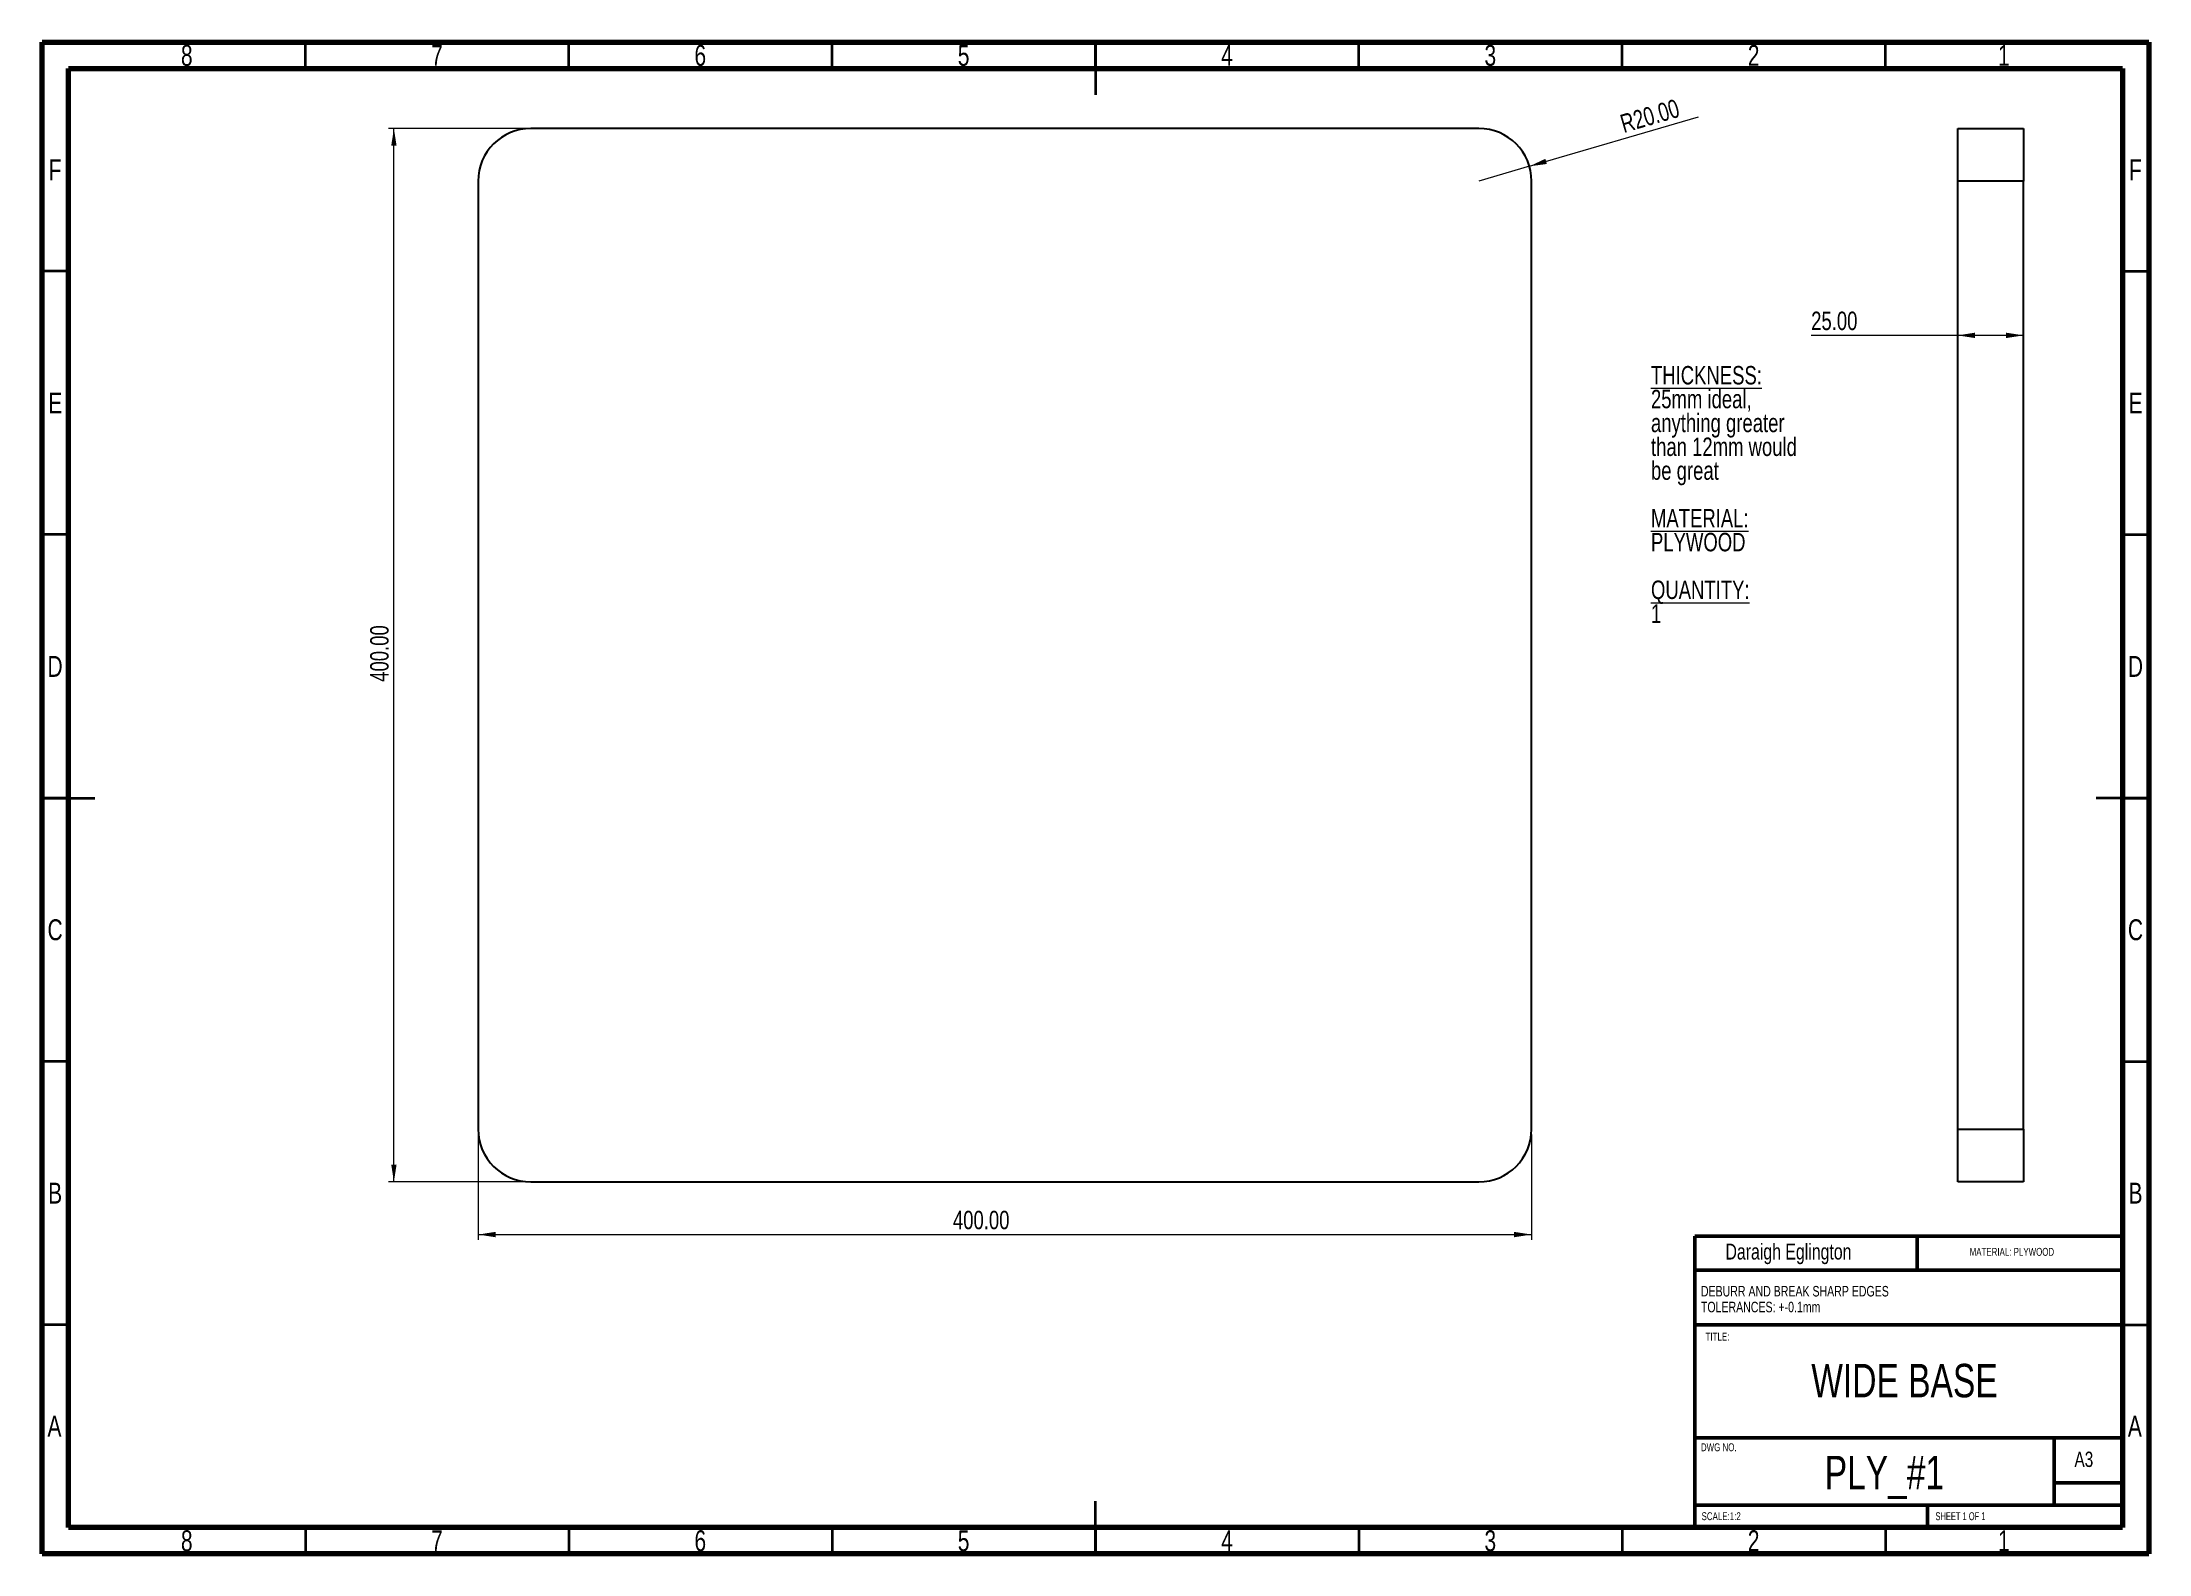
# Model space of a CAD drawing. Header units: millimetres. Extents: x 15 to 415, y 5 to 292.
import ezdxf

# ---------------------------------------------------------------- set-up
doc = ezdxf.new("R2010")
doc.units = ezdxf.units.MM
doc.styles.add('SLDTEXTSTYLE0', font='TXT', dxfattribs={"width": 0.75})
doc.styles.add('SLDTEXTSTYLE1', font='TXT', dxfattribs={"width": 0.6875})
doc.dimstyles.new('SLDDIMSTYLE0', dxfattribs={"dimtxt": 3.5, "dimasz": 3.302, "dimexe": 0, "dimexo": 0.0625, "dimgap": 0.875, "dimtad": 1, "dimlfac": 2, "dimrnd": 1e-09, "dimzin": 4, "dimdsep": 46, "dimtxsty": 'SLDTEXTSTYLE0', "dimsah": 1, "dimcen": 0.09, "dimadec": 0, "dimazin": 1, "dimtfac": 1, "dimtofl": 0, "dimtmove": 0, "dimatfit": 3, "dimfxl": 1, "dimfrac": 2, "dimtolj": 1, "dimtzin": 12, "dimarcsym": 0})
doc.dimstyles.new('SLDDIMSTYLE1', dxfattribs={"dimtxt": 3.5, "dimasz": 3.302, "dimexe": 0, "dimexo": 0.0625, "dimgap": 0.875, "dimtad": 1, "dimlfac": 2, "dimrnd": 1e-09, "dimzin": 4, "dimdsep": 46, "dimtxsty": 'SLDTEXTSTYLE0', "dimsah": 1, "dimcen": 0, "dimadec": 0, "dimazin": 1, "dimtfac": 1, "dimtofl": 0, "dimtmove": 0, "dimatfit": 3, "dimfxl": 1, "dimfrac": 2, "dimtolj": 1, "dimtzin": 12, "dimarcsym": 0})

# ---------------------------------------------------------------- blocks, each defined once
blk = doc.blocks.new('SW_NOTE_0')
at = {"color": 0, "linetype": 'Continuous', "lineweight": 0, "char_height": 2, "attachment_point": 1, "style": 'SLDTEXTSTYLE0'}
for s, insert in [('DEBURR AND BREAK SHARP EDGES', (0, 2.58)), ('TOLERANCES: +-0.1mm', (0, -0.42))]:
    blk.add_mtext(s, dxfattribs=dict(at, insert=insert))
blk = doc.blocks.new('_D')
at = {"color": 7, "linetype": 'Continuous', "lineweight": 0}
for p, q in [((97.79, 84.62), (97.79, 64.62)), ((297.79, 84.62), (297.79, 64.62)), ((97.79, 65.62), (297.79, 65.62))]:
    blk.add_line(p, q, dxfattribs=at)
at = {"color": 7, "linetype": 'Continuous', "lineweight": 18}
for points in [[(97.79, 65.62), (101.09, 65.11), (101.09, 66.13)], [(297.79, 65.62), (294.49, 66.13), (294.49, 65.11)]]:
    blk.add_solid(points, dxfattribs=at)
at = {"color": 7, "linetype": 'Continuous', "lineweight": 18, "insert": (187.93, 70.13), "char_height": 3.5, "attachment_point": 1, "style": 'SLDTEXTSTYLE0'}
blk.add_mtext('400.00', dxfattribs=at)
blk = doc.blocks.new('_D_1')
at = {"color": 7, "linetype": 'Continuous', "lineweight": 0}
for p, q in [((106.79, 275.62), (80.79, 275.62)), ((81.79, 75.62), (81.79, 275.62)), ((106.79, 75.62), (80.79, 75.62))]:
    blk.add_line(p, q, dxfattribs=at)
at = {"color": 7, "linetype": 'Continuous', "lineweight": 18}
for points in [[(81.79, 275.62), (81.28, 272.32), (82.3, 272.32)], [(81.79, 75.62), (82.3, 78.92), (81.28, 78.92)]]:
    blk.add_solid(points, dxfattribs=at)
at = {"color": 7, "linetype": 'Continuous', "lineweight": 18, "insert": (77.28, 170.56), "char_height": 3.5, "attachment_point": 1, "rotation": 90, "style": 'SLDTEXTSTYLE0'}
blk.add_mtext('400.00', dxfattribs=at)
blk = doc.blocks.new('_D_2')
at = {"color": 7, "linetype": 'Continuous', "lineweight": 0}
for q in [(329.48, 277.83), (287.79, 265.62)]:
    blk.add_line((297.39, 268.43), q, dxfattribs=at)
at = {"color": 7, "linetype": 'Continuous', "lineweight": 18}
blk.add_solid([(297.39, 268.43), (300.7, 268.87), (300.41, 269.85)], dxfattribs=at)
at = {"color": 7, "linetype": 'Continuous', "lineweight": 18, "insert": (314.32, 278.09), "char_height": 3.5, "attachment_point": 1, "rotation": 16.3308, "style": 'SLDTEXTSTYLE0'}
blk.add_mtext('R20.00', dxfattribs=at)
blk = doc.blocks.new('SW_NOTE_0_1')
at = {"color": 0, "linetype": 'Continuous', "lineweight": 0, "char_height": 3.5, "attachment_point": 1, "style": 'SLDTEXTSTYLE0'}
for s, insert in [('\\LTHICKNESS:', (0, 4.51)), ('25mm ideal,', (0, -0.01)), ('anything greater', (0, -4.54)), ('than 12mm would', (0, -9.07)), ('be great', (0, -13.59)), ('\\LMATERIAL:', (0, -22.64)), ('PLYWOOD', (0, -27.17)), ('\\LQUANTITY:', (0, -36.22)), ('1', (0, -40.75))]:
    blk.add_mtext(s, dxfattribs=dict(at, insert=insert))
blk = doc.blocks.new('_D_3')
at = {"color": 7, "linetype": 'Continuous', "lineweight": 0}
for p, q in [((378.7, 236.33), (350.88, 236.33)), ((391.2, 236.33), (378.7, 236.33))]:
    blk.add_line(p, q, dxfattribs=at)
at = {"color": 7, "linetype": 'Continuous', "lineweight": 18}
for points in [[(378.7, 236.33), (382, 235.82), (382, 236.84)], [(391.2, 236.33), (387.9, 236.84), (387.9, 235.82)]]:
    blk.add_solid(points, dxfattribs=at)
at = {"color": 7, "linetype": 'Continuous', "lineweight": 18, "insert": (350.88, 240.84), "char_height": 3.5, "attachment_point": 1, "style": 'SLDTEXTSTYLE0'}
blk.add_mtext('25.00', dxfattribs=at)

msp = doc.modelspace()

# ---------------------------------------------------------------- linework, layer by layer
at = {"color": 7, "linetype": 'Continuous', "lineweight": 70}
for p, q in [((15, 5), (15, 292)), ((15, 292), (415, 292)), ((415, 292), (415, 5)), ((20, 10), (20, 287)), ((20, 287), (410, 287)), ((410, 287), (410, 10)), ((410, 10), (20, 10)), ((415, 5), (15, 5))]:
    msp.add_line(p, q, dxfattribs=at)
at = {"color": 7, "linetype": 'Continuous', "lineweight": 35}
for p, q in [((65, 287), (65, 292)), ((115, 287), (115, 292)), ((165, 287), (165, 292)), ((215, 292), (215, 282)), ((215, 287), (215, 292)), ((265, 287), (265, 292)), ((315, 287), (315, 292)), ((365, 287), (365, 292)), ((20, 248.5), (15, 248.5)), ((410, 248.5), (415, 248.5)), ((20, 198.5), (15, 198.5)), ((410, 198.5), (415, 198.5)), ((15, 148.5), (25, 148.5)), ((20, 148.5), (15, 148.5)), ((415, 148.5), (405, 148.5)), ((410, 148.5), (415, 148.5)), ((20, 98.5), (15, 98.5)), ((410, 98.5), (415, 98.5)), ((20, 48.5), (15, 48.5)), ((410, 48.5), (415, 48.5)), ((215, 5), (215, 15)), ((65, 10), (65, 5)), ((115, 10), (115, 5)), ((165, 10), (165, 5)), ((215, 10), (215, 5)), ((265, 10), (265, 5)), ((315, 10), (315, 5)), ((365, 10), (365, 5))]:
    msp.add_line(p, q, dxfattribs=at)
at = {"color": 7, "linetype": 'Continuous', "lineweight": 25}
for p, q in [((287.7923, 275.62), (107.7923, 275.62)), ((378.7018, 275.62), (391.2018, 275.62)), ((378.7018, 265.62), (378.7018, 275.62)), ((391.2018, 275.62), (391.2018, 265.62)), ((97.7923, 265.62), (97.7923, 85.62)), ((297.7923, 85.62), (297.7923, 265.62)), ((391.2018, 265.62), (378.7018, 265.62)), ((378.7018, 85.62), (378.7018, 265.62)), ((391.2018, 85.62), (391.2018, 265.62)), ((378.7018, 85.62), (391.2018, 85.62)), ((378.7018, 75.62), (378.7018, 85.62)), ((391.2018, 85.62), (391.2018, 75.62)), ((107.7923, 75.62), (287.7923, 75.62)), ((391.2018, 75.62), (378.7018, 75.62))]:
    msp.add_line(p, q, dxfattribs=at)
at = {"color": 7, "linetype": 'Continuous', "lineweight": 50}
for p, q in [((328.8, 65.3207), (410, 65.3207)), ((328.8, 65.3207), (328.8, 10)), ((371.0029, 58.875), (371.0029, 65.25)), ((410, 58.875), (328.8, 58.875)), ((410, 48.5), (328.8, 48.5)), ((328.8, 27), (410, 27)), ((397, 14.25), (397, 27)), ((410, 18.5), (397, 18.5)), ((328.8, 14.25), (410, 14.25)), ((373, 10), (373, 14.25))]:
    msp.add_line(p, q, dxfattribs=at)
at = {"color": 7, "linetype": 'Continuous', "lineweight": 25}
for centre, start, end in [((107.7923, 265.62), 90, 180), ((287.7923, 265.62), 0, 90), ((107.7923, 85.62), 180, 270), ((287.7923, 85.62), 270, 0)]:
    msp.add_arc(centre, 10, start, end, dxfattribs=at)

# ---------------------------------------------------------------- block references
at = {"color": 7, "linetype": 'Continuous', "lineweight": 0}
for name, p in [('SW_NOTE_0_1', (320.4676, 226.003)), ('SW_NOTE_0', (329.953, 53.2839))]:
    msp.add_blockref(name, p, dxfattribs=at)

# ---------------------------------------------------------------- texts
for s, insert, char_height, attachment_point, style in [('8', (42.46, 291.4712), 3.9688, 2, 'SLDTEXTSTYLE0'), ('7', (89.96, 291.4712), 3.9688, 2, 'SLDTEXTSTYLE0'), ('6', (139.96, 291.4712), 3.9688, 2, 'SLDTEXTSTYLE0'), ('5', (189.96, 291.4712), 3.9688, 2, 'SLDTEXTSTYLE0'), ('4', (239.96, 291.4712), 3.9688, 2, 'SLDTEXTSTYLE0'), ('3', (289.96, 291.4712), 3.9688, 2, 'SLDTEXTSTYLE0'), ('2', (339.96, 291.4712), 3.9688, 2, 'SLDTEXTSTYLE0'), ('1', (387.46, 291.4712), 3.9688, 2, 'SLDTEXTSTYLE0'), ('F', (17.4577, 269.7212), 3.9688, 2, 'SLDTEXTSTYLE0'), ('F', (412.4577, 269.7212), 3.9688, 2, 'SLDTEXTSTYLE0'), ('E', (17.5078, 225.4712), 3.9688, 2, 'SLDTEXTSTYLE0'), ('E', (412.5078, 225.4712), 3.9688, 2, 'SLDTEXTSTYLE0'), ('D', (17.4527, 175.4712), 3.9688, 2, 'SLDTEXTSTYLE0'), ('D', (412.4527, 175.4712), 3.9688, 2, 'SLDTEXTSTYLE0'), ('C', (17.4587, 125.4712), 3.9688, 2, 'SLDTEXTSTYLE0'), ('C', (412.4587, 125.4712), 3.9688, 2, 'SLDTEXTSTYLE0'), ('B', (17.4706, 75.4712), 3.9688, 2, 'SLDTEXTSTYLE0'), ('B', (412.4706, 75.4712), 3.9688, 2, 'SLDTEXTSTYLE0'), ('Daraigh Eglington', (334.6125, 63.8827), 3, 1, 'SLDTEXTSTYLE0'), ('MATERIAL: PLYWOOD', (380.9696, 63.0884), 1.5, 1, 'SLDTEXTSTYLE0'), ('TITLE:', (330.8315, 46.9945), 1.5, 1, 'SLDTEXTSTYLE0'), ('WIDE BASE', (368.5981, 41.0699), 6.35, 2, 'SLDTEXTSTYLE0'), ('A', (17.3397, 31.2212), 3.9688, 2, 'SLDTEXTSTYLE0'), ('A', (412.3397, 31.2212), 3.9688, 2, 'SLDTEXTSTYLE0'), ('DWG NO.', (329.953, 25.9861), 1.5, 1, 'SLDTEXTSTYLE0'), ('A3', (400.8712, 24.4064), 2.91042, 1, 'SLDTEXTSTYLE0'), ('PLY_#1', (364.7887, 23.6069), 6.35, 2, 'SLDTEXTSTYLE0'), ('SCALE:1:2', (330.074, 12.9001), 1.5, 1, 'SLDTEXTSTYLE0'), ('SHEET 1 OF 1', (374.4783, 12.9001), 1.5, 1, 'SLDTEXTSTYLE1'), ('8', (42.46, 9.4712), 3.9688, 2, 'SLDTEXTSTYLE0'), ('7', (89.96, 9.4712), 3.9688, 2, 'SLDTEXTSTYLE0'), ('6', (139.96, 9.4712), 3.9688, 2, 'SLDTEXTSTYLE0'), ('5', (189.96, 9.4712), 3.9688, 2, 'SLDTEXTSTYLE0'), ('4', (239.96, 9.4712), 3.9688, 2, 'SLDTEXTSTYLE0'), ('3', (289.96, 9.4712), 3.9688, 2, 'SLDTEXTSTYLE0'), ('2', (339.96, 9.4712), 3.9688, 2, 'SLDTEXTSTYLE0'), ('1', (387.46, 9.4712), 3.9688, 2, 'SLDTEXTSTYLE0')]:
    msp.add_mtext(s, dxfattribs=dict(at, insert=insert, char_height=char_height, attachment_point=attachment_point, style=style))

# ---------------------------------------------------------------- dimensions: what is measured, and where the dimension line sits
at = {"color": 7, "linetype": 'Continuous', "lineweight": 18}
dim = msp.add_radius_dim(center=(287.7923, 265.62), mpoint=(297.3888, 268.4318), dimstyle='SLDDIMSTYLE1', dxfattribs=at)
dim.commit()
dim.dimension.update_dxf_attribs({"geometry": '_D_2', "text_midpoint": (322.6362, 275.8294), "dimtype": 164})
dim = msp.add_linear_dim(base=(81.7923, 275.62), p1=(107.7923, 75.62), p2=(107.7923, 275.62), angle=90, dimstyle='SLDDIMSTYLE0', dxfattribs=at)
dim.commit()
dim.dimension.update_dxf_attribs({"geometry": '_D_1', "text_midpoint": (81.7923, 177.6675), "dimtype": 160})
for base, p1, p2, picture, middle in [((378.7018, 236.3302), (391.2018, 275.62), (378.7018, 275.62), '_D_3', (356.7018, 236.3302)), ((297.7923, 65.62), (97.7923, 85.62), (297.7923, 85.62), '_D', (195.0458, 65.62))]:
    dim = msp.add_linear_dim(base=base, p1=p1, p2=p2, dimstyle='SLDDIMSTYLE0', dxfattribs=at)
    dim.commit()
    dim.dimension.update_dxf_attribs({"geometry": picture, "text_midpoint": middle, "dimtype": 160})

doc.saveas('drawing.dxf')
